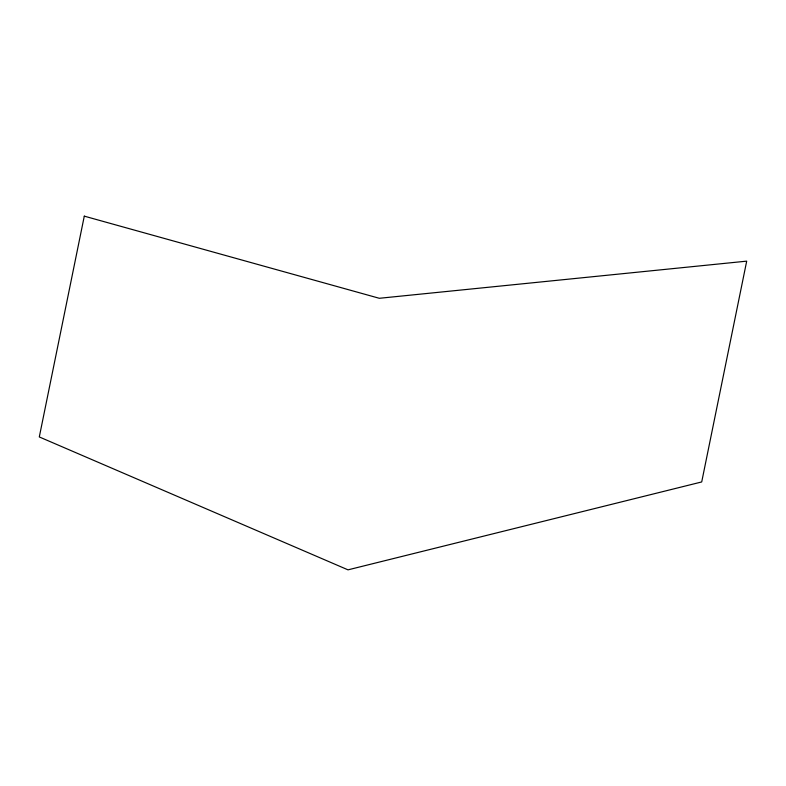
<?xml version="1.0" encoding="UTF-8"?>
<svg xmlns="http://www.w3.org/2000/svg" width="786" height="786" viewBox="0 0 786 786"><rect width="100%" height="100%" fill="white"/><g stroke="black" fill="none" stroke-linecap="round" stroke-linejoin="round"><path stroke-width="1.18" d="M84.289 216.15L39.3 436.947L348.011 569.85L701.711 481.946L746.7 261.149L379.314 298.287L84.289 216.15"/></g></svg>
